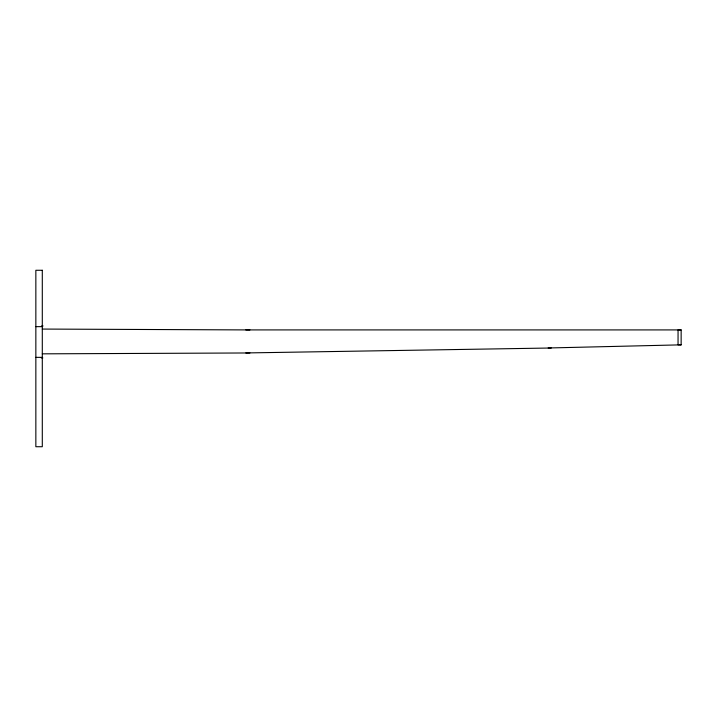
<?xml version="1.0" encoding="UTF-8"?>
<svg xmlns="http://www.w3.org/2000/svg" width="717" height="717" viewBox="0 0 717 717"><rect width="100%" height="100%" fill="white"/><g stroke="black" fill="none" stroke-linecap="round" stroke-linejoin="round"><path stroke-width="1.08" d="M681.141 344.841L681.15 329.919L678.058 329.91L678.049 344.823L681.141 344.841L548.173 347.987M245.85 352.943L551.265 347.996M42.303 353.839L249.919 352.961M35.85 326.647L42.294 326.647M245.85 329.91L681.15 329.919M35.85 357.362L42.294 357.362M42.276 329.067L249.919 329.928M41.595 325.966L43.074 325.975M41.317 357.917L42.85 357.926M42.294 270.273L35.85 270.273L35.85 446.727L42.294 446.727L42.294 270.273"/></g></svg>
